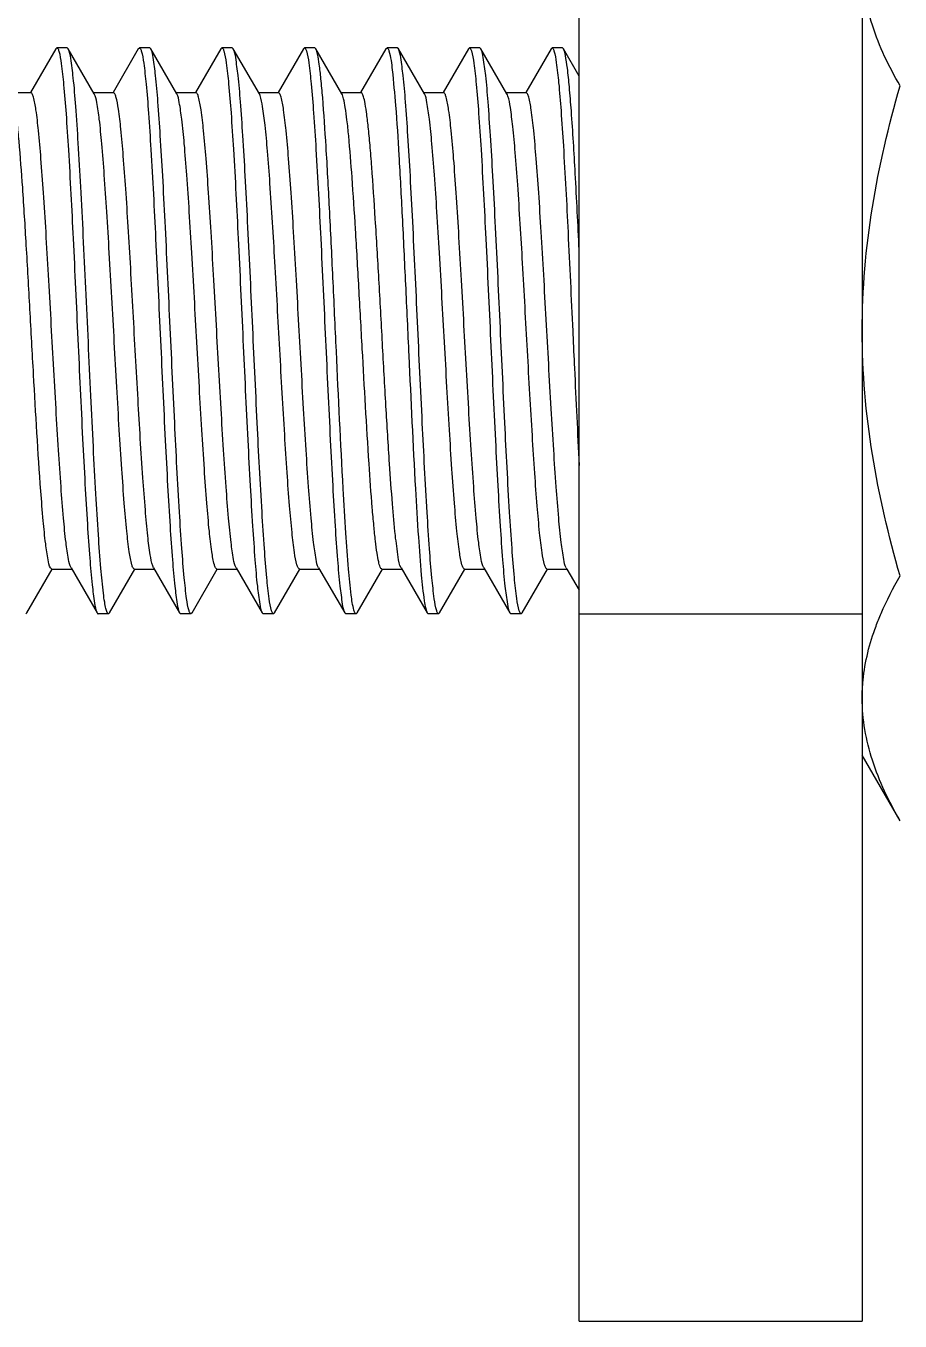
# Model space of a CAD drawing. Extents: x 4995099 to 5303443, y 4627657 to 4889583.
# Drawn here: x 5050901.2 to 5051170.4, y 4745568.7 to 4745967.5 of the extents above; entities that cross this region are included whole.
import ezdxf

# ---------------------------------------------------------------- set-up
doc = ezdxf.new("R2010")
doc.units = 0
doc.header["$LTSCALE"] = 1000
doc.header["$MEASUREMENT"] = 0
doc.layers.get('0').update_dxf_attribs({"color": 4, "linetype": 'CONTINUOUS'})

msp = doc.modelspace()

# ---------------------------------------------------------------- linework, layer by layer
at = {"linetype": 'Continuous'}
for p, q in [((5051071.59, 4745568.68), (5051071.59, 4746138.3)), ((5051158.71, 4746138.3), (5051158.71, 4745568.68)), ((5050910.45, 4745960.44), (5050902.67, 4745947.01)), ((5050910.45, 4745960.44), (5050910.78, 4745960.72)), ((5050913.95, 4745960.72), (5050910.78, 4745960.72)), ((5050913.95, 4745960.72), (5050910.78, 4745960.72)), ((5050910.78, 4745960.72), (5050910.83, 4745960.71)), ((5050914.28, 4745960.44), (5050913.95, 4745960.72)), ((5050922.3, 4745946.59), (5050914.28, 4745960.44)), ((5050935.86, 4745960.44), (5050928.08, 4745947.01)), ((5050935.86, 4745960.44), (5050936.19, 4745960.72)), ((5050939.36, 4745960.72), (5050936.19, 4745960.72)), ((5050939.36, 4745960.72), (5050936.19, 4745960.72)), ((5050936.19, 4745960.72), (5050936.24, 4745960.71)), ((5050939.69, 4745960.44), (5050939.36, 4745960.72)), ((5050947.71, 4745946.59), (5050939.69, 4745960.44)), ((5050961.27, 4745960.44), (5050953.49, 4745947.01)), ((5050961.27, 4745960.44), (5050961.6, 4745960.72)), ((5050964.77, 4745960.72), (5050961.6, 4745960.72)), ((5050964.77, 4745960.72), (5050961.6, 4745960.72)), ((5050961.6, 4745960.72), (5050961.65, 4745960.71)), ((5050965.1, 4745960.44), (5050964.77, 4745960.72)), ((5050973.12, 4745946.59), (5050965.1, 4745960.44)), ((5050986.68, 4745960.44), (5050978.9, 4745947.01)), ((5050986.68, 4745960.44), (5050987.01, 4745960.72)), ((5050990.18, 4745960.72), (5050987.01, 4745960.72)), ((5050990.18, 4745960.72), (5050987.01, 4745960.72)), ((5050987.01, 4745960.72), (5050987.06, 4745960.71)), ((5050990.51, 4745960.44), (5050990.18, 4745960.72)), ((5050998.53, 4745946.59), (5050990.51, 4745960.44)), ((5051012.09, 4745960.44), (5051004.31, 4745947.01)), ((5051012.09, 4745960.44), (5051012.42, 4745960.72)), ((5051015.59, 4745960.72), (5051012.42, 4745960.72)), ((5051015.59, 4745960.72), (5051012.42, 4745960.72)), ((5051012.42, 4745960.72), (5051012.47, 4745960.71)), ((5051015.92, 4745960.44), (5051015.59, 4745960.72)), ((5051023.94, 4745946.59), (5051015.92, 4745960.44)), ((5051037.5, 4745960.44), (5051029.72, 4745947.01)), ((5051037.5, 4745960.44), (5051037.83, 4745960.72)), ((5051041, 4745960.72), (5051037.83, 4745960.72)), ((5051041, 4745960.72), (5051037.83, 4745960.72)), ((5051037.83, 4745960.72), (5051037.88, 4745960.71)), ((5051041.33, 4745960.44), (5051041, 4745960.72)), ((5051049.35, 4745946.59), (5051041.33, 4745960.44)), ((5051062.91, 4745960.44), (5051055.13, 4745947.01)), ((5051062.91, 4745960.44), (5051063.24, 4745960.72)), ((5051066.41, 4745960.72), (5051063.24, 4745960.72)), ((5051066.41, 4745960.72), (5051063.24, 4745960.72)), ((5051063.24, 4745960.72), (5051063.29, 4745960.71)), ((5051066.74, 4745960.44), (5051066.41, 4745960.72)), ((5051071.59, 4745952.06), (5051066.74, 4745960.44)), ((5050902.81, 4745946.93), (5050896.7, 4745946.93)), ((5050928.22, 4745946.93), (5050922.11, 4745946.93)), ((5050953.63, 4745946.93), (5050947.52, 4745946.93)), ((5050979.04, 4745946.93), (5050972.93, 4745946.93)), ((5050973.37, 4745946.04), (5050973.12, 4745946.59)), ((5051004.45, 4745946.93), (5050998.34, 4745946.93)), ((5051029.86, 4745946.93), (5051023.75, 4745946.93)), ((5051055.27, 4745946.93), (5051049.16, 4745946.93)), ((5051069.59, 4745873.51), (5051069.64, 4745872.6)), ((5050909.21, 4745800.27), (5050908.83, 4745800.6)), ((5050909.21, 4745800.27), (5050915.33, 4745800.27)), ((5050915.14, 4745800.6), (5050923.16, 4745786.76)), ((5050934.62, 4745800.27), (5050940.74, 4745800.27)), ((5050940.54, 4745800.61), (5050948.57, 4745786.76)), ((5050960.03, 4745800.27), (5050966.15, 4745800.27)), ((5050965.95, 4745800.61), (5050973.98, 4745786.76)), ((5050985.44, 4745800.27), (5050991.56, 4745800.27)), ((5050991.36, 4745800.61), (5050999.39, 4745786.76)), ((5051010.85, 4745800.27), (5051016.97, 4745800.27)), ((5051016.77, 4745800.61), (5051024.8, 4745786.76)), ((5051036.26, 4745800.27), (5051042.38, 4745800.27)), ((5051042.18, 4745800.61), (5051050.21, 4745786.76)), ((5051061.67, 4745800.27), (5051067.79, 4745800.27)), ((5051067.59, 4745800.61), (5051067.79, 4745800.27)), ((5051067.79, 4745800.27), (5051071.59, 4745793.71)), ((5050901.57, 4745786.76), (5050909.36, 4745800.19)), ((5050926.98, 4745786.76), (5050934.77, 4745800.19)), ((5050952.39, 4745786.76), (5050960.18, 4745800.19)), ((5050977.8, 4745786.76), (5050985.59, 4745800.19)), ((5051003.21, 4745786.76), (5051011, 4745800.19)), ((5051028.62, 4745786.76), (5051036.41, 4745800.19)), ((5051054.03, 4745786.76), (5051061.82, 4745800.19)), ((5050901.57, 4745786.76), (5050901.25, 4745786.48)), ((5050923.1, 4745786.87), (5050923.16, 4745786.76)), ((5050923.16, 4745786.76), (5050923.29, 4745786.58)), ((5050926.66, 4745786.48), (5050923.48, 4745786.48)), ((5050926.98, 4745786.76), (5050926.66, 4745786.48)), ((5050948.57, 4745786.76), (5050948.89, 4745786.48)), ((5050952.07, 4745786.48), (5050948.89, 4745786.48)), ((5050952.07, 4745786.48), (5050948.89, 4745786.48)), ((5050952.07, 4745786.48), (5050952.02, 4745786.49)), ((5050952.39, 4745786.76), (5050952.07, 4745786.48)), ((5050973.98, 4745786.76), (5050974.3, 4745786.48)), ((5050977.48, 4745786.48), (5050974.3, 4745786.48)), ((5050977.48, 4745786.48), (5050974.3, 4745786.48)), ((5050977.48, 4745786.48), (5050977.43, 4745786.49)), ((5050977.8, 4745786.76), (5050977.48, 4745786.48)), ((5050999.39, 4745786.76), (5050999.71, 4745786.48)), ((5051002.89, 4745786.48), (5050999.71, 4745786.48)), ((5051002.89, 4745786.48), (5050999.71, 4745786.48)), ((5051003.21, 4745786.76), (5051002.89, 4745786.48)), ((5051024.8, 4745786.76), (5051025.12, 4745786.48)), ((5051028.3, 4745786.48), (5051025.12, 4745786.48)), ((5051028.3, 4745786.48), (5051025.12, 4745786.48)), ((5051028.3, 4745786.48), (5051028.25, 4745786.49)), ((5051028.62, 4745786.76), (5051028.3, 4745786.48)), ((5051050.21, 4745786.76), (5051050.53, 4745786.48)), ((5051053.71, 4745786.48), (5051050.53, 4745786.48)), ((5051053.71, 4745786.48), (5051050.53, 4745786.48)), ((5051053.71, 4745786.48), (5051053.66, 4745786.49)), ((5051054.03, 4745786.76), (5051053.71, 4745786.48)), ((5051071.59, 4745786.48), (5051158.71, 4745786.48)), ((5051170.38, 4745722.74), (5051158.71, 4745742.95)), ((5051071.59, 4745568.68), (5051158.71, 4745568.68))]:
    msp.add_line(p, q, dxfattribs=at)
for points, knots in [([(5051170.38, 4745949.03), (5051166.97, 4745954.95), (5051161.12, 4745966.98), (5051158.71, 4745980.31), (5051158.71, 4745986.75)], [0, 0, 0, 0, 0.514931, 1, 1, 1, 1]), ([(5050910.83, 4745960.71), (5050910.88, 4745960.7), (5050911.21, 4745960.44), (5050911.3, 4745960.02), (5050911.4, 4745959.7)], [0, 0, 0, 0, 0.142412, 1, 1, 1, 1]), ([(5050926.66, 4745786.48), (5050926.47, 4745786.48), (5050926.11, 4745787.15), (5050925.82, 4745788.27), (5050925.43, 4745790.31), (5050924.89, 4745794.4), (5050924.23, 4745801.33), (5050923.49, 4745811.53), (5050922.74, 4745824.01), (5050921.98, 4745838.29), (5050921.23, 4745853.86), (5050920.47, 4745870.15), (5050919.71, 4745886.57), (5050918.95, 4745902.51), (5050918.19, 4745917.4), (5050917.44, 4745930.69), (5050916.67, 4745941.88), (5050916.01, 4745950.65), (5050915.19, 4745956.48), (5050914.78, 4745959.57), (5050914.28, 4745960.44)], [0, 0, 0, 0, 0.003179, 0.010349, 0.021865, 0.037693, 0.081777, 0.141086, 0.21349, 0.29637, 0.38671, 0.481216, 0.576446, 0.66894, 0.755331, 0.832471, 0.897559, 0.948248, 0.982744, 1, 1, 1, 1]), ([(5050936.24, 4745960.71), (5050936.29, 4745960.7), (5050936.59, 4745960.47), (5050936.69, 4745960.09), (5050936.78, 4745959.79)], [0, 0, 0, 0, 0.146004, 1, 1, 1, 1]), ([(5050936.78, 4745959.79), (5050937.16, 4745958.58), (5050937.66, 4745955.16), (5050938.38, 4745948.78), (5050939.06, 4745939.89), (5050940.09, 4745924.01), (5050941.28, 4745900.7), (5050942.67, 4745870.85), (5050943.85, 4745845.49), (5050944.84, 4745826.41), (5050945.55, 4745814.13), (5050946.28, 4745803.83), (5050946.93, 4745795.78), (5050947.7, 4745790.41), (5050948.1, 4745787.57), (5050948.57, 4745786.76)], [0, 0, 0, 0, 0.021904, 0.059356, 0.111234, 0.175859, 0.334521, 0.514585, 0.692487, 0.773246, 0.844913, 0.905138, 0.951952, 0.983857, 1, 1, 1, 1]), ([(5050951.48, 4745787.41), (5050951.09, 4745788.62), (5050950.59, 4745792.04), (5050949.88, 4745798.42), (5050949.19, 4745807.3), (5050948.16, 4745823.18), (5050946.97, 4745846.49), (5050945.59, 4745876.35), (5050944.41, 4745901.7), (5050943.41, 4745920.79), (5050942.7, 4745933.07), (5050941.97, 4745943.37), (5050941.33, 4745951.42), (5050940.56, 4745956.79), (5050940.16, 4745959.63), (5050939.69, 4745960.44)], [0, 0, 0, 0, 0.021888, 0.059328, 0.111196, 0.175814, 0.334474, 0.514547, 0.692462, 0.773228, 0.844902, 0.905131, 0.951948, 0.983856, 1, 1, 1, 1]), ([(5050961.65, 4745960.71), (5050961.7, 4745960.7), (5050962, 4745960.47), (5050962.09, 4745960.1), (5050962.18, 4745959.81)], [0, 0, 0, 0, 0.146788, 1, 1, 1, 1]), ([(5050962.18, 4745959.81), (5050962.57, 4745958.61), (5050963.07, 4745955.2), (5050963.78, 4745948.83), (5050964.47, 4745939.96), (5050965.5, 4745924.08), (5050966.69, 4745900.77), (5050968.07, 4745870.91), (5050969.25, 4745845.54), (5050970.25, 4745826.44), (5050970.96, 4745814.15), (5050971.69, 4745803.84), (5050972.34, 4745795.79), (5050973.11, 4745790.41), (5050973.51, 4745787.57), (5050973.98, 4745786.76)], [0, 0, 0, 0, 0.021788, 0.059148, 0.110955, 0.175533, 0.334174, 0.514296, 0.692285, 0.773094, 0.844811, 0.905077, 0.951921, 0.983848, 1, 1, 1, 1]), ([(5050976.89, 4745787.41), (5050976.5, 4745788.62), (5050976, 4745792.03), (5050975.29, 4745798.41), (5050974.6, 4745807.3), (5050973.57, 4745823.18), (5050972.38, 4745846.48), (5050971, 4745876.34), (5050969.82, 4745901.7), (5050968.82, 4745920.78), (5050968.11, 4745933.07), (5050967.38, 4745943.37), (5050966.74, 4745951.42), (5050965.97, 4745956.79), (5050965.57, 4745959.63), (5050965.1, 4745960.44)], [0, 0, 0, 0, 0.021877, 0.059311, 0.111175, 0.175792, 0.334445, 0.514524, 0.692444, 0.773209, 0.844887, 0.905122, 0.951945, 0.983855, 1, 1, 1, 1]), ([(5050987.06, 4745960.71), (5050987.11, 4745960.7), (5050987.41, 4745960.47), (5050987.5, 4745960.1), (5050987.59, 4745959.81)], [0, 0, 0, 0, 0.146706, 1, 1, 1, 1]), ([(5050987.59, 4745959.81), (5050987.98, 4745958.6), (5050988.48, 4745955.19), (5050989.19, 4745948.83), (5050989.88, 4745939.95), (5050990.91, 4745924.07), (5050992.1, 4745900.76), (5050993.49, 4745870.9), (5050994.66, 4745845.53), (5050995.66, 4745826.44), (5050996.37, 4745814.15), (5050997.1, 4745803.84), (5050997.75, 4745795.79), (5050998.52, 4745790.41), (5050998.92, 4745787.57), (5050999.39, 4745786.76)], [0, 0, 0, 0, 0.0218, 0.059172, 0.110989, 0.175574, 0.334211, 0.514328, 0.692305, 0.773106, 0.844818, 0.905082, 0.951925, 0.983849, 1, 1, 1, 1]), ([(5050998.93, 4745824.98), (5050998.14, 4745839.11), (5050997.13, 4745860.77), (5050995.8, 4745889.59), (5050994.78, 4745910.59), (5050993.78, 4745929.09), (5050992.9, 4745942.37), (5050992.15, 4745950.81), (5050991.66, 4745955.27), (5050991.15, 4745958.33), (5050990.8, 4745959.94), (5050990.51, 4745960.44)], [0, 0, 0, 0, 0.31261, 0.479025, 0.637331, 0.776893, 0.888349, 0.931124, 0.964281, 0.987309, 1, 1, 1, 1]), ([(5051012.47, 4745960.71), (5051012.52, 4745960.7), (5051012.82, 4745960.47), (5051012.91, 4745960.1), (5051013, 4745959.8)], [0, 0, 0, 0, 0.14666, 1, 1, 1, 1]), ([(5051013, 4745959.8), (5051013.61, 4745957.91), (5051014.21, 4745952.24), (5051015.24, 4745941.54), (5051016.15, 4745926.49), (5051017.14, 4745908.13), (5051018.12, 4745887.57), (5051019.42, 4745859.61), (5051020.4, 4745838.64), (5051021.16, 4745824.98)], [0, 0, 0, 0, 0.04411, 0.125541, 0.239358, 0.37843, 0.533993, 0.696234, 1, 1, 1, 1]), ([(5051027.71, 4745787.39), (5051027.33, 4745788.59), (5051026.83, 4745792), (5051026.12, 4745798.36), (5051025.43, 4745807.24), (5051024.4, 4745823.11), (5051023.21, 4745846.42), (5051021.82, 4745876.29), (5051020.64, 4745901.66), (5051019.65, 4745920.75), (5051018.93, 4745933.05), (5051018.2, 4745943.36), (5051017.56, 4745951.41), (5051016.79, 4745956.79), (5051016.39, 4745959.63), (5051015.92, 4745960.44)], [0, 0, 0, 0, 0.02177, 0.059115, 0.110912, 0.175482, 0.334119, 0.514249, 0.692251, 0.773068, 0.844793, 0.905066, 0.951916, 0.983846, 1, 1, 1, 1]), ([(5051037.88, 4745960.71), (5051037.93, 4745960.7), (5051038.23, 4745960.47), (5051038.33, 4745960.09), (5051038.42, 4745959.79)], [0, 0, 0, 0, 0.146034, 1, 1, 1, 1]), ([(5051038.42, 4745959.79), (5051038.8, 4745958.58), (5051039.3, 4745955.16), (5051040.02, 4745948.78), (5051040.7, 4745939.89), (5051041.73, 4745924.01), (5051042.92, 4745900.71), (5051044.31, 4745870.85), (5051045.49, 4745845.5), (5051046.48, 4745826.41), (5051047.19, 4745814.13), (5051047.92, 4745803.83), (5051048.57, 4745795.78), (5051049.34, 4745790.41), (5051049.74, 4745787.57), (5051050.21, 4745786.76)], [0, 0, 0, 0, 0.021899, 0.059349, 0.111223, 0.175847, 0.334508, 0.514576, 0.692482, 0.773242, 0.844912, 0.905137, 0.951951, 0.983857, 1, 1, 1, 1]), ([(5051053.12, 4745787.41), (5051052.73, 4745788.62), (5051052.23, 4745792.04), (5051051.52, 4745798.43), (5051050.83, 4745807.31), (5051049.8, 4745823.2), (5051048.61, 4745846.5), (5051047.23, 4745876.36), (5051046.05, 4745901.71), (5051045.05, 4745920.79), (5051044.34, 4745933.08), (5051043.61, 4745943.38), (5051042.97, 4745951.42), (5051042.2, 4745956.79), (5051041.8, 4745959.63), (5051041.33, 4745960.44)], [0, 0, 0, 0, 0.02191, 0.059368, 0.111249, 0.175876, 0.33454, 0.514602, 0.692499, 0.773255, 0.84492, 0.905142, 0.951954, 0.983858, 1, 1, 1, 1]), ([(5051063.29, 4745960.71), (5051063.34, 4745960.7), (5051063.63, 4745960.48), (5051063.73, 4745960.1), (5051063.82, 4745959.81)], [0, 0, 0, 0, 0.147008, 1, 1, 1, 1]), ([(5051063.82, 4745959.81), (5051064.2, 4745958.65), (5051064.69, 4745955.35), (5051065.39, 4745949.21), (5051066.06, 4745940.64), (5051067.07, 4745925.3), (5051068.24, 4745902.67), (5051069.12, 4745883.65), (5051069.59, 4745873.51)], [0, 0, 0, 0, 0.042374, 0.114709, 0.214932, 0.339935, 0.647912, 1, 1, 1, 1]), ([(5051071.59, 4745898.51), (5051071.21, 4745906.37), (5051070.49, 4745920.64), (5051069.5, 4745937.39), (5051068.63, 4745948.18), (5051068.08, 4745953.91), (5051067.47, 4745957.79), (5051067.09, 4745959.83), (5051066.74, 4745960.44)], [0, 0, 0, 0, 0.379459, 0.689334, 0.809279, 0.902185, 0.96608, 1, 1, 1, 1]), ([(5050911.4, 4745959.7), (5050911.77, 4745958.46), (5050912.28, 4745955.01), (5050912.98, 4745948.6), (5050913.67, 4745939.73), (5050914.69, 4745923.94), (5050915.87, 4745900.8), (5050917.24, 4745871.15), (5050918.41, 4745845.95), (5050919.4, 4745826.96), (5050920.11, 4745814.68), (5050920.83, 4745804.34), (5050921.49, 4745796.21), (5050922.23, 4745790.68), (5050922.66, 4745787.76), (5050923.1, 4745786.87)], [0, 0, 0, 0, 0.022323, 0.059966, 0.111809, 0.176196, 0.333935, 0.512859, 0.689876, 0.770433, 0.84213, 0.902644, 0.950025, 0.982776, 1, 1, 1, 1]), ([(5051158.71, 4745873.6), (5051158.71, 4745886.35), (5051160.94, 4745911.9), (5051166.85, 4745936.78), (5051170.38, 4745949.03)], [0, 0, 0, 0, 0.499896, 1, 1, 1, 1]), ([(5050908.83, 4745800.6), (5050908.39, 4745801.36), (5050907.94, 4745803.91), (5050907.19, 4745808.72), (5050906.51, 4745815.8), (5050905.11, 4745833.15), (5050903.89, 4745854.9), (5050902.5, 4745880.16), (5050901.43, 4745899.36), (5050900.36, 4745916.59), (5050899.43, 4745929.12), (5050898.63, 4745937.18), (5050898.11, 4745941.5), (5050897.57, 4745944.5), (5050897.19, 4745946.09), (5050896.89, 4745946.59)], [0, 0, 0, 0, 0.017852, 0.051664, 0.100534, 0.162875, 0.407985, 0.545976, 0.68048, 0.801297, 0.899285, 0.937334, 0.967097, 0.988058, 1, 1, 1, 1]), ([(5050915.14, 4745800.6), (5050914.68, 4745801.39), (5050914.21, 4745804.09), (5050913.44, 4745809.16), (5050912.75, 4745816.64), (5050911.99, 4745826.13), (5050911.25, 4745837.35), (5050910.21, 4745854.52), (5050909.23, 4745872.51), (5050908.22, 4745890.66), (5050907.47, 4745903.68), (5050906.71, 4745915.62), (5050905.97, 4745926.02), (5050905.22, 4745934.57), (5050904.53, 4745940.84), (5050903.85, 4745944.72), (5050903.35, 4745946.41), (5050902.98, 4745946.93), (5050902.81, 4745946.93)], [0, 0, 0, 0, 0.018628, 0.054185, 0.105638, 0.171201, 0.248536, 0.334866, 0.521871, 0.615806, 0.705504, 0.787737, 0.859546, 0.918359, 0.962097, 0.989304, 0.996544, 1, 1, 1, 1]), ([(5050934.62, 4745800.28), (5050934.45, 4745800.28), (5050934.08, 4745800.8), (5050933.58, 4745802.48), (5050932.91, 4745806.36), (5050932.21, 4745812.63), (5050931.47, 4745821.17), (5050930.72, 4745831.57), (5050929.97, 4745843.51), (5050929.22, 4745856.52), (5050928.21, 4745874.67), (5050927.23, 4745892.65), (5050926.19, 4745909.82), (5050925.45, 4745921.05), (5050924.69, 4745930.54), (5050924, 4745938.03), (5050923.22, 4745943.1), (5050922.76, 4745945.8), (5050922.3, 4745946.59)], [0, 0, 0, 0, 0.003455, 0.010692, 0.037889, 0.081612, 0.140406, 0.212191, 0.294399, 0.384075, 0.477989, 0.664972, 0.751304, 0.82865, 0.894235, 0.945722, 0.98132, 1, 1, 1, 1]), ([(5050940.28, 4745801.21), (5050939.9, 4745802.32), (5050939.38, 4745805.41), (5050938.65, 4745811.15), (5050937.95, 4745819.07), (5050936.9, 4745833.07), (5050935.68, 4745853.42), (5050934.51, 4745874.94), (5050933.52, 4745892.69), (5050932.78, 4745905.31), (5050932.04, 4745916.84), (5050931.31, 4745926.86), (5050930.58, 4745935.07), (5050929.91, 4745941.09), (5050929.24, 4745944.81), (5050928.75, 4745946.43), (5050928.39, 4745946.93), (5050928.22, 4745946.93)], [0, 0, 0, 0, 0.023905, 0.063882, 0.118695, 0.186499, 0.351414, 0.536115, 0.627999, 0.715327, 0.79509, 0.864539, 0.921297, 0.963445, 0.989649, 0.996636, 1, 1, 1, 1]), ([(5050960.03, 4745800.27), (5050959.86, 4745800.27), (5050959.49, 4745800.8), (5050958.99, 4745802.48), (5050958.32, 4745806.36), (5050957.62, 4745812.63), (5050956.88, 4745821.17), (5050956.13, 4745831.57), (5050955.38, 4745843.51), (5050954.63, 4745856.52), (5050953.62, 4745874.67), (5050952.64, 4745892.65), (5050951.6, 4745909.82), (5050950.86, 4745921.05), (5050950.1, 4745930.54), (5050949.41, 4745938.03), (5050948.63, 4745943.1), (5050948.17, 4745945.8), (5050947.71, 4745946.59)], [0, 0, 0, 0, 0.003456, 0.010693, 0.037891, 0.081614, 0.140408, 0.212193, 0.2944, 0.384075, 0.47799, 0.664974, 0.751306, 0.828653, 0.894237, 0.945723, 0.981321, 1, 1, 1, 1]), ([(5050965.95, 4745800.61), (5050965.49, 4745801.4), (5050965.03, 4745804.1), (5050964.26, 4745809.18), (5050963.57, 4745816.66), (5050962.81, 4745826.16), (5050962.06, 4745837.38), (5050961.03, 4745854.55), (5050960.05, 4745872.53), (5050959.04, 4745890.68), (5050958.29, 4745903.7), (5050957.53, 4745915.63), (5050956.79, 4745926.03), (5050956.04, 4745934.57), (5050955.35, 4745940.84), (5050954.67, 4745944.72), (5050954.17, 4745946.41), (5050953.8, 4745946.93), (5050953.63, 4745946.93)], [0, 0, 0, 0, 0.018679, 0.054277, 0.105763, 0.171347, 0.248694, 0.335027, 0.52201, 0.615925, 0.7056, 0.787807, 0.859592, 0.918386, 0.962109, 0.989307, 0.996544, 1, 1, 1, 1]), ([(5050985.44, 4745800.28), (5050985.28, 4745800.28), (5050984.91, 4745800.77), (5050984.42, 4745802.39), (5050983.76, 4745806.13), (5050983.08, 4745812.16), (5050982.35, 4745820.39), (5050981.62, 4745830.44), (5050980.88, 4745842), (5050980.14, 4745854.65), (5050979.15, 4745872.42), (5050977.97, 4745893.96), (5050976.76, 4745914.31), (5050975.71, 4745928.3), (5050975, 4745936.18), (5050974.27, 4745941.88), (5050973.75, 4745944.95), (5050973.37, 4745946.04)], [0, 0, 0, 0, 0.00337, 0.010373, 0.036639, 0.078887, 0.135774, 0.205372, 0.28529, 0.372768, 0.464782, 0.64963, 0.814469, 0.882133, 0.936734, 0.976432, 1, 1, 1, 1]), ([(5050991.36, 4745800.61), (5050990.9, 4745801.4), (5050990.44, 4745804.1), (5050989.67, 4745809.18), (5050988.98, 4745816.66), (5050988.22, 4745826.16), (5050987.47, 4745837.38), (5050986.44, 4745854.55), (5050985.46, 4745872.53), (5050984.45, 4745890.68), (5050983.7, 4745903.7), (5050982.94, 4745915.63), (5050982.2, 4745926.03), (5050981.45, 4745934.57), (5050980.76, 4745940.84), (5050980.08, 4745944.72), (5050979.58, 4745946.41), (5050979.21, 4745946.93), (5050979.04, 4745946.93)], [0, 0, 0, 0, 0.01868, 0.054279, 0.105765, 0.17135, 0.248696, 0.335029, 0.522011, 0.615925, 0.705601, 0.787809, 0.859595, 0.918388, 0.962111, 0.989308, 0.996545, 1, 1, 1, 1]), ([(5051006.9, 4745832.68), (5051006.11, 4745844.48), (5051005.11, 4745862.58), (5051003.78, 4745886.67), (5051002.78, 4745904.26), (5051001.77, 4745919.81), (5051000.91, 4745931.01), (5051000.16, 4745938.18), (5050999.67, 4745942.02), (5050999.17, 4745944.71), (5050998.8, 4745946.13), (5050998.53, 4745946.59)], [0, 0, 0, 0, 0.310342, 0.475677, 0.633257, 0.772654, 0.88467, 0.928035, 0.961992, 0.986043, 1, 1, 1, 1]), ([(5051013.2, 4745832.68), (5051012.81, 4745838.59), (5051012.06, 4745850.97), (5051011.01, 4745869.93), (5051009.95, 4745889.15), (5051008.9, 4745907.24), (5051007.99, 4745921), (5051007.23, 4745930.46), (5051006.7, 4745936.1), (5051006.18, 4745940.54), (5051005.64, 4745943.95), (5051005.22, 4745945.74), (5051004.74, 4745946.93), (5051004.45, 4745946.93)], [0, 0, 0, 0, 0.154792, 0.324211, 0.496022, 0.657766, 0.797744, 0.856333, 0.905865, 0.945463, 0.974462, 0.992476, 1, 1, 1, 1]), ([(5051036.26, 4745800.27), (5051036.09, 4745800.27), (5051035.72, 4745800.8), (5051035.22, 4745802.48), (5051034.55, 4745806.36), (5051033.85, 4745812.63), (5051033.11, 4745821.17), (5051032.36, 4745831.57), (5051031.61, 4745843.51), (5051030.86, 4745856.52), (5051029.85, 4745874.67), (5051028.87, 4745892.65), (5051027.83, 4745909.82), (5051027.09, 4745921.05), (5051026.33, 4745930.54), (5051025.64, 4745938.03), (5051024.86, 4745943.1), (5051024.4, 4745945.8), (5051023.94, 4745946.59)], [0, 0, 0, 0, 0.003456, 0.010693, 0.037891, 0.081614, 0.140408, 0.212193, 0.2944, 0.384075, 0.47799, 0.664973, 0.751306, 0.828653, 0.894237, 0.945723, 0.981321, 1, 1, 1, 1]), ([(5051042.18, 4745800.61), (5051041.72, 4745801.4), (5051041.26, 4745804.1), (5051040.49, 4745809.18), (5051039.8, 4745816.66), (5051039.04, 4745826.16), (5051038.29, 4745837.38), (5051037.26, 4745854.55), (5051036.28, 4745872.53), (5051035.27, 4745890.68), (5051034.52, 4745903.7), (5051033.76, 4745915.63), (5051033.02, 4745926.03), (5051032.27, 4745934.57), (5051031.58, 4745940.84), (5051030.9, 4745944.72), (5051030.4, 4745946.41), (5051030.03, 4745946.93), (5051029.86, 4745946.93)], [0, 0, 0, 0, 0.018679, 0.054277, 0.105763, 0.171347, 0.248694, 0.335026, 0.52201, 0.615925, 0.7056, 0.787807, 0.859592, 0.918386, 0.962109, 0.989307, 0.996544, 1, 1, 1, 1]), ([(5051061.67, 4745800.28), (5051061.51, 4745800.28), (5051061.15, 4745800.77), (5051060.66, 4745802.38), (5051060, 4745806.09), (5051059.32, 4745812.08), (5051058.59, 4745820.26), (5051057.86, 4745830.25), (5051057.13, 4745841.74), (5051056.39, 4745854.32), (5051055.4, 4745872.03), (5051054.23, 4745893.53), (5051053.02, 4745913.87), (5051051.97, 4745927.89), (5051051.26, 4745935.85), (5051050.54, 4745941.65), (5051050.02, 4745944.78), (5051049.64, 4745945.91)], [0, 0, 0, 0, 0.003356, 0.010319, 0.036431, 0.078432, 0.135001, 0.204233, 0.283766, 0.370875, 0.462568, 0.647052, 0.812078, 0.880087, 0.935211, 0.975599, 1, 1, 1, 1]), ([(5051067.59, 4745800.61), (5051067.13, 4745801.4), (5051066.67, 4745804.1), (5051065.9, 4745809.18), (5051065.21, 4745816.66), (5051064.45, 4745826.16), (5051063.7, 4745837.38), (5051062.67, 4745854.55), (5051061.69, 4745872.53), (5051060.68, 4745890.68), (5051059.93, 4745903.7), (5051059.17, 4745915.63), (5051058.43, 4745926.03), (5051057.68, 4745934.57), (5051056.99, 4745940.84), (5051056.31, 4745944.72), (5051055.81, 4745946.41), (5051055.44, 4745946.93), (5051055.27, 4745946.93)], [0, 0, 0, 0, 0.018679, 0.054278, 0.105765, 0.17135, 0.248696, 0.335028, 0.522011, 0.615925, 0.705601, 0.787809, 0.859594, 0.918388, 0.962111, 0.989308, 0.996544, 1, 1, 1, 1]), ([(5051069.64, 4745872.6), (5051069.8, 4745869.09), (5051070.43, 4745855.62), (5051071.07, 4745842.15), (5051071.59, 4745832.18)], [0, 0, 0, 0, 0.259922, 1, 1, 1, 1]), ([(5051170.38, 4745798.17), (5051166.85, 4745810.43), (5051160.94, 4745835.31), (5051158.71, 4745860.85), (5051158.71, 4745873.6)], [0, 0, 0, 0, 0.500104, 1, 1, 1, 1]), ([(5051010.85, 4745800.28), (5051010.61, 4745800.28), (5051010.15, 4745801.22), (5051009.78, 4745802.73), (5051009.28, 4745805.52), (5051008.82, 4745809.19), (5051008.34, 4745813.87), (5051007.65, 4745821.79), (5051007.19, 4745828.17), (5051006.9, 4745832.68)], [0, 0, 0, 0, 0.022487, 0.074555, 0.158145, 0.272549, 0.416177, 0.587029, 1, 1, 1, 1]), ([(5051016.77, 4745800.61), (5051016.2, 4745801.59), (5051015.72, 4745805.06), (5051014.79, 4745811.57), (5051014.01, 4745821.21), (5051013.47, 4745828.56), (5051013.2, 4745832.68)], [0, 0, 0, 0, 0.10579, 0.314513, 0.617347, 1, 1, 1, 1]), ([(5051002.24, 4745787.61), (5051001.8, 4745789.12), (5051001.25, 4745793.36), (5051000.45, 4745801.26), (5050999.68, 4745812.18), (5050999.19, 4745820.43), (5050998.93, 4745824.98)], [0, 0, 0, 0, 0.125282, 0.339928, 0.635519, 1, 1, 1, 1]), ([(5051021.16, 4745824.98), (5051021.44, 4745820.02), (5051021.96, 4745811.15), (5051022.84, 4745799.67), (5051023.55, 4745792.29), (5051024.25, 4745788.44), (5051024.56, 4745787.17), (5051024.8, 4745786.76)], [0, 0, 0, 0, 0.387702, 0.692616, 0.899746, 0.963455, 1, 1, 1, 1]), ([(5051162.97, 4745782.7), (5051163.46, 4745784.01), (5051165.59, 4745789.32), (5051168.22, 4745794.43), (5051170.38, 4745798.17)], [0, 0, 0, 0, 0.244807, 1, 1, 1, 1]), ([(5050923.29, 4745786.58), (5050923.32, 4745786.55), (5050923.38, 4745786.5), (5050923.45, 4745786.48), (5050923.48, 4745786.48)], [0, 0, 0, 0, 0.549477, 1, 1, 1, 1]), ([(5050952.02, 4745786.49), (5050951.97, 4745786.5), (5050951.67, 4745786.73), (5050951.57, 4745787.11), (5050951.48, 4745787.41)], [0, 0, 0, 0, 0.146111, 1, 1, 1, 1]), ([(5050977.43, 4745786.49), (5050977.38, 4745786.5), (5050977.08, 4745786.73), (5050976.98, 4745787.11), (5050976.89, 4745787.41)], [0, 0, 0, 0, 0.146175, 1, 1, 1, 1]), ([(5051002.89, 4745786.48), (5051002.83, 4745786.48), (5051002.41, 4745786.73), (5051002.34, 4745787.24), (5051002.24, 4745787.61)], [0, 0, 0, 0, 0.132072, 1, 1, 1, 1]), ([(5051028.25, 4745786.49), (5051028.2, 4745786.5), (5051027.9, 4745786.73), (5051027.81, 4745787.1), (5051027.71, 4745787.39)], [0, 0, 0, 0, 0.146912, 1, 1, 1, 1]), ([(5051053.66, 4745786.49), (5051053.61, 4745786.5), (5051053.31, 4745786.73), (5051053.21, 4745787.12), (5051053.12, 4745787.41)], [0, 0, 0, 0, 0.145963, 1, 1, 1, 1]), ([(5051158.71, 4745760.45), (5051158.71, 4745762.32), (5051159.09, 4745769.89), (5051160.98, 4745777.35), (5051162.97, 4745782.7)], [0, 0, 0, 0, 0.246438, 1, 1, 1, 1]), ([(5051170.38, 4745722.74), (5051166.97, 4745728.66), (5051161.12, 4745740.69), (5051158.71, 4745754.01), (5051158.71, 4745760.45)], [0, 0, 0, 0, 0.514931, 1, 1, 1, 1])]:
    msp.add_open_spline(points, degree=3, knots=knots, dxfattribs=at)
for points in [[(5051049.64, 4745945.91), (5051049.56, 4745946.15), (5051049.48, 4745946.38), (5051049.35, 4745946.59)], [(5050940.54, 4745800.61), (5050940.43, 4745800.8), (5050940.35, 4745801.01), (5050940.28, 4745801.21)]]:
    msp.add_open_spline(points, degree=3, dxfattribs=at)

doc.saveas('drawing.dxf')
